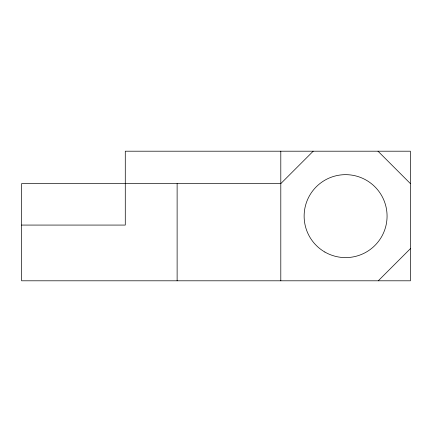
<?xml version="1.0" encoding="UTF-8"?>
<svg xmlns="http://www.w3.org/2000/svg" width="432" height="432" viewBox="0 0 432 432"><rect width="100%" height="100%" fill="white"/><g stroke="black" fill="none" stroke-linecap="round" stroke-linejoin="round"><path stroke-width="0.65" d="M313.2 151.2L280.8 183.6L21.6 183.6L21.6 280.8L410.4 280.8L410.4 151.2L125.28 151.2L125.28 225.072L21.6 225.072M378.259 280.8L410.4 248.659M378 151.2L410.4 183.6M280.8 151.2L280.8 280.8M177.12 183.6L177.12 280.8M324.864 252.045A41.472 41.472 0 0 0 387.072 216.13A41.472 41.472 0 0 0 324.864 180.214A41.472 41.472 0 0 0 324.864 252.045"/></g></svg>
